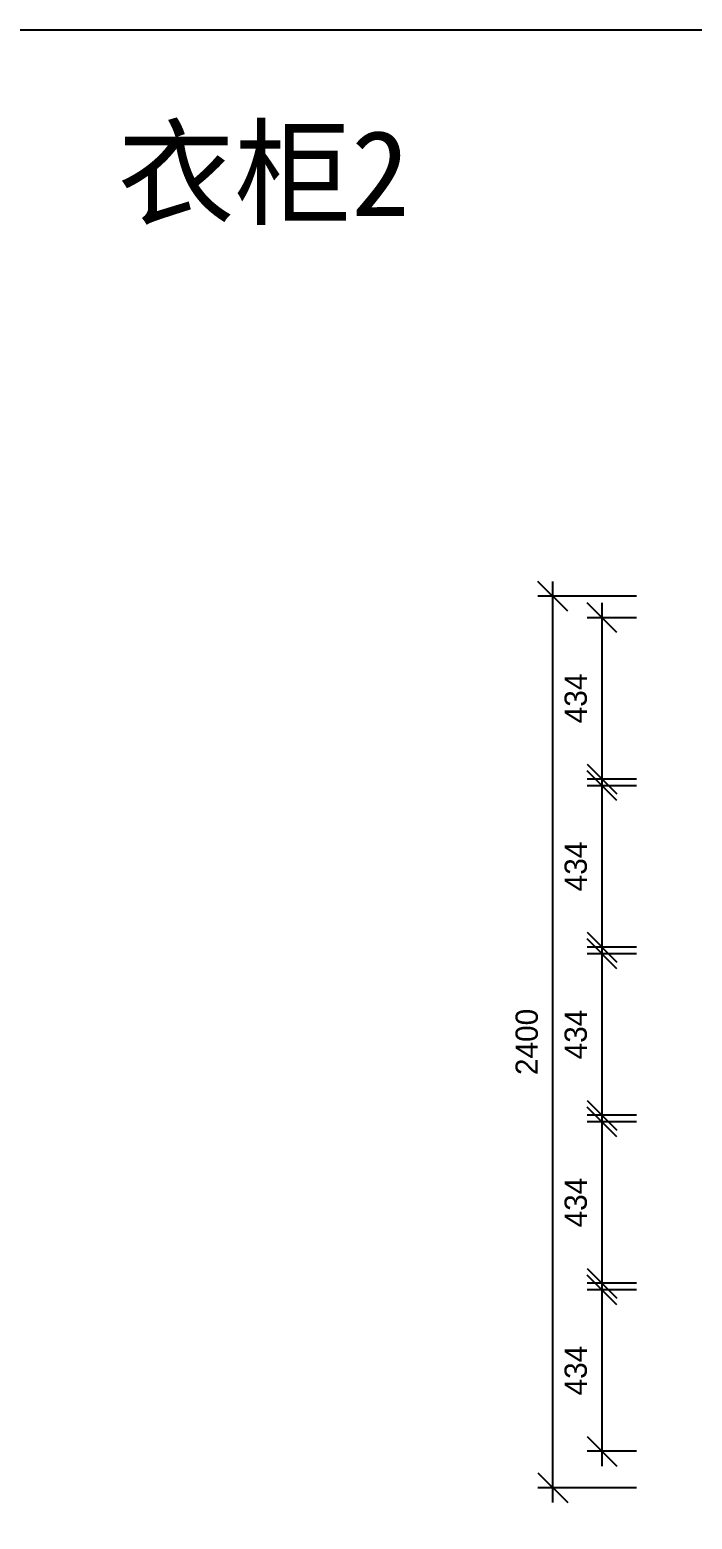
# Model space of a CAD drawing. Header units: millimetres. Extents: x 24776 to 57176, y -19492 to 15017.
# Drawn here: x 31387 to 33171, y 8834 to 12844 of the extents above; entities that cross this region are included whole.
import ezdxf

# ---------------------------------------------------------------- set-up
doc = ezdxf.new("R2010")
doc.units = ezdxf.units.MM
doc.header["$PDMODE"] = 3
doc.layers.add('ID-furniture', color=7, linetype='Continuous')
doc.styles.add('ARIAL', font='simhei.ttf')
doc.styles.add('RomanS', font='')
doc.styles.get('RomanS').set_extended_font_data('YouYuan')
doc.dimstyles.new('SC40', dxfattribs={"dimtxt": 60, "dimasz": 80, "dimexe": 40, "dimexo": 40, "dimgap": 40, "dimtad": 1, "dimdec": 0, "dimzin": 0, "dimdsep": 46, "dimtxsty": 'RomanS', "dimblk": 'OBLIQUE', "dimcen": 0, "dimdle": 40, "dimclrd": 9, "dimclre": 9, "dimclrt": 4, "dimadec": 0, "dimazin": 0, "dimtfac": 1, "dimtdec": 0, "dimtix": 1, "dimtmove": 2, "dimatfit": 1, "dimldrblk": 'DOT', "dimfxl": 1, "dimtolj": 1, "dimtzin": 0, "dimlwd": -1, "dimlwe": -1, "dimarcsym": 0})

# ---------------------------------------------------------------- blocks, each defined once
blk = doc.blocks.new('_Oblique')
at = {"color": 0, "linetype": 'ByBlock', "lineweight": -2}
blk.add_line((-0.5, -0.5), (0.5, 0.5), dxfattribs=at)
blk = doc.blocks.new('*D63')
at = {"color": 9, "transparency": 16777216}
for p, q in [((32795.7, 8879.3), (32795.7, 11359.3)), ((33020.9, 11319.3), (32755.7, 11319.3)), ((33020.9, 8919.3), (32755.7, 8919.3))]:
    blk.add_line(p, q, dxfattribs=at)
at = {"layer": 'Defpoints', "color": 0, "transparency": 16777216}
for p in [(32795.7, 11319.3), (33060.9, 11319.3), (33060.9, 8919.3)]:
    blk.add_point(p, dxfattribs=at)
at = {"color": 9, "transparency": 16777216, "xscale": 80, "yscale": 80, "zscale": 80}
for p, rotation in [((32795.7, 11319.3), 90), ((32795.7, 8919.3), 270)]:
    blk.add_blockref('_Oblique', p, dxfattribs=dict(at, rotation=rotation))
at = {"color": 4, "transparency": 16777216, "insert": (32725.7, 10119.3), "char_height": 60, "attachment_point": 5, "rotation": 90, "style": 'RomanS'}
blk.add_mtext('\\A1;2400', dxfattribs=at)
blk = doc.blocks.new('_Dot')
at = {"color": 0, "linetype": 'ByBlock', "lineweight": -2}
blk.add_line((-0.5, 0), (-1, 0), dxfattribs=at)
at = {"color": 0, "linetype": 'ByBlock', "const_width": 0.5}
blk.add_lwpolyline([(-0.25, 0, 1), (0.25, 0, 1)], format="xyb", close=True, dxfattribs=at)
blk = doc.blocks.new('*D64')
at = {"color": 9, "transparency": 16777216}
for p, q in [((32927.7, 11301.3), (32927.7, 10786.9)), ((33020.9, 11261.3), (32887.7, 11261.3)), ((33020.9, 10826.9), (32887.7, 10826.9))]:
    blk.add_line(p, q, dxfattribs=at)
at = {"layer": 'Defpoints', "color": 0, "transparency": 16777216}
for p in [(33060.9, 11261.3), (32927.7, 10826.9), (33060.9, 10826.9)]:
    blk.add_point(p, dxfattribs=at)
at = {"color": 9, "transparency": 16777216, "xscale": 80, "yscale": 80, "zscale": 80}
for p, rotation in [((32927.7, 11261.3), 90), ((32927.7, 10826.9), 270)]:
    blk.add_blockref('_Oblique', p, dxfattribs=dict(at, rotation=rotation))
at = {"color": 4, "transparency": 16777216, "insert": (32857.7, 11044.1), "char_height": 60, "attachment_point": 5, "rotation": 90, "style": 'RomanS'}
blk.add_mtext('\\A1;434', dxfattribs=at)
blk = doc.blocks.new('*D65')
at = {"color": 9, "transparency": 16777216}
for p, q in [((32927.7, 10848.9), (32927.7, 10334.5)), ((33020.9, 10808.9), (32887.7, 10808.9)), ((33020.9, 10374.5), (32887.7, 10374.5))]:
    blk.add_line(p, q, dxfattribs=at)
at = {"layer": 'Defpoints', "color": 0, "transparency": 16777216}
for p in [(33060.9, 10808.9), (32927.7, 10374.5), (33060.9, 10374.5)]:
    blk.add_point(p, dxfattribs=at)
at = {"color": 9, "transparency": 16777216, "xscale": 80, "yscale": 80, "zscale": 80}
for p, rotation in [((32927.7, 10808.9), 90), ((32927.7, 10374.5), 270)]:
    blk.add_blockref('_Oblique', p, dxfattribs=dict(at, rotation=rotation))
at = {"color": 4, "transparency": 16777216, "insert": (32857.7, 10591.7), "char_height": 60, "attachment_point": 5, "rotation": 90, "style": 'RomanS'}
blk.add_mtext('\\A1;434', dxfattribs=at)
blk = doc.blocks.new('*D66')
at = {"color": 9, "transparency": 16777216}
for p, q in [((32927.7, 10396.5), (32927.7, 9882.1)), ((33020.9, 10356.5), (32887.7, 10356.5)), ((33020.9, 9922.1), (32887.7, 9922.1))]:
    blk.add_line(p, q, dxfattribs=at)
at = {"layer": 'Defpoints', "color": 0, "transparency": 16777216}
for p in [(33060.9, 10356.5), (32927.7, 9922.1), (33060.9, 9922.1)]:
    blk.add_point(p, dxfattribs=at)
at = {"color": 9, "transparency": 16777216, "xscale": 80, "yscale": 80, "zscale": 80}
for p, rotation in [((32927.7, 10356.5), 90), ((32927.7, 9922.1), 270)]:
    blk.add_blockref('_Oblique', p, dxfattribs=dict(at, rotation=rotation))
at = {"color": 4, "transparency": 16777216, "insert": (32857.7, 10139.3), "char_height": 60, "attachment_point": 5, "rotation": 90, "style": 'RomanS'}
blk.add_mtext('\\A1;434', dxfattribs=at)
blk = doc.blocks.new('*D67')
at = {"color": 9, "transparency": 16777216}
for p, q in [((32927.7, 9944.1), (32927.7, 9429.7)), ((33020.9, 9904.1), (32887.7, 9904.1)), ((33020.9, 9469.7), (32887.7, 9469.7))]:
    blk.add_line(p, q, dxfattribs=at)
at = {"layer": 'Defpoints', "color": 0, "transparency": 16777216}
for p in [(33060.9, 9904.1), (32927.7, 9469.7), (33060.9, 9469.7)]:
    blk.add_point(p, dxfattribs=at)
at = {"color": 9, "transparency": 16777216, "xscale": 80, "yscale": 80, "zscale": 80}
for p, rotation in [((32927.7, 9904.1), 90), ((32927.7, 9469.7), 270)]:
    blk.add_blockref('_Oblique', p, dxfattribs=dict(at, rotation=rotation))
at = {"color": 4, "transparency": 16777216, "insert": (32857.7, 9686.9), "char_height": 60, "attachment_point": 5, "rotation": 90, "style": 'RomanS'}
blk.add_mtext('\\A1;434', dxfattribs=at)
blk = doc.blocks.new('*D68')
at = {"color": 9, "transparency": 16777216}
for p, q in [((32927.7, 9491.7), (32927.7, 8977.3)), ((33020.9, 9451.7), (32887.7, 9451.7)), ((33020.9, 9017.3), (32887.7, 9017.3))]:
    blk.add_line(p, q, dxfattribs=at)
at = {"layer": 'Defpoints', "color": 0, "transparency": 16777216}
for p in [(33060.9, 9451.7), (32927.7, 9017.3), (33060.9, 9017.3)]:
    blk.add_point(p, dxfattribs=at)
at = {"color": 9, "transparency": 16777216, "xscale": 80, "yscale": 80, "zscale": 80}
for p, rotation in [((32927.7, 9451.7), 90), ((32927.7, 9017.3), 270)]:
    blk.add_blockref('_Oblique', p, dxfattribs=dict(at, rotation=rotation))
at = {"color": 4, "transparency": 16777216, "insert": (32857.7, 9234.5), "char_height": 60, "attachment_point": 5, "rotation": 90, "style": 'RomanS'}
blk.add_mtext('\\A1;434', dxfattribs=at)

msp = doc.modelspace()

# ---------------------------------------------------------------- linework, layer by layer
at = {"color": 250}
msp.add_lwpolyline([(31256.3, 12844.3), (37736.3, 12844.3), (37736.3, 4589.1), (31256.3, 4589.1)], close=True, dxfattribs=at)

# ---------------------------------------------------------------- texts
at = {"layer": 'ID-furniture', "insert": (31624.5, 12573.7), "char_height": 230.4, "attachment_point": 1, "style": 'ARIAL'}
msp.add_mtext('{\\fSimSun|b0|i0|c134|p2;衣柜2}', dxfattribs=at)

# ---------------------------------------------------------------- dimensions: what is measured, and where the dimension line sits
at = {"color": 255}
for base, p1, p2, picture, middle in [((32795.7, 11319.3), (33060.9, 8919.3), (33060.9, 11319.3), '*D63', (32725.7, 10119.3)), ((32927.7, 10826.9), (33060.9, 11261.3), (33060.9, 10826.9), '*D64', (32857.7, 11044.1)), ((32927.7, 10374.5), (33060.9, 10808.9), (33060.9, 10374.5), '*D65', (32857.7, 10591.7)), ((32927.7, 9922.1), (33060.9, 10356.5), (33060.9, 9922.1), '*D66', (32857.7, 10139.3)), ((32927.7, 9469.7), (33060.9, 9904.1), (33060.9, 9469.7), '*D67', (32857.7, 9686.9)), ((32927.7, 9017.3), (33060.9, 9451.7), (33060.9, 9017.3), '*D68', (32857.7, 9234.5))]:
    dim = msp.add_linear_dim(base=base, p1=p1, p2=p2, angle=90, dimstyle='SC40', dxfattribs=at)
    dim.commit()
    dim.dimension.update_dxf_attribs({"geometry": picture, "text_midpoint": middle})

doc.saveas('drawing.dxf')
